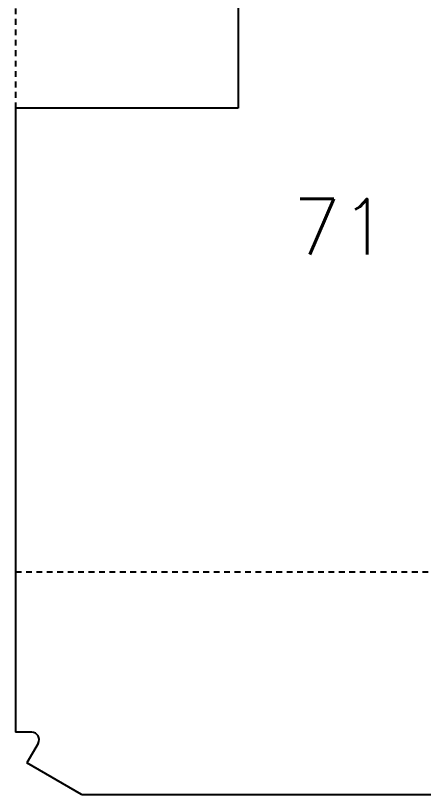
# Model space of a CAD drawing. Extents: x -1061 to -782, y -21 to 162.
# Drawn here: x -1060.12 to -1051.32, y 21.26 to 38.06 of the extents above; entities that cross this region are included whole.
import ezdxf

# ---------------------------------------------------------------- set-up
doc = ezdxf.new("R2010")
doc.units = 0
doc.header["$LTSCALE"] = 0.5
doc.linetypes.add('HIDDEN', pattern=[0.375, 0.25, -0.125])
for name, color, linetype in [('B', 5, 'Continuous'), ('HITACHI', 40, 'HIDDEN'), ('NOTES', 7, 'Continuous')]:
    doc.layers.add(name, color=color, linetype=linetype)
doc.styles.get("Standard").update_dxf_attribs({"font": 'ROMANS.SHX'})

msp = doc.modelspace()

# ---------------------------------------------------------------- linework, layer by layer
at = {"layer": 'B'}
for p, q in [((-1055.321914785951, 61.66247844067425), (-1055.321914785951, 36.06247844067411)), ((-1060.121914785951, 36.06247844067434), (-1060.121914785951, 22.60359844067421)), ((-1055.321914785951, 36.06247844067411), (-1060.121914785951, 36.06247844067434)), ((-1058.699514785951, 21.26247844067439), (-954.6394732736336, 21.26247844067439))]:
    msp.add_line(p, q, dxfattribs=at)
at = {"layer": 'B', "ltscale": 0.2}
for p, q in [((-1059.77376025548, 22.60359844067421), (-1060.121914785951, 22.60359844067421)), ((-1059.77376025548, 22.60359844067421), (-1060.121914785951, 22.60359844067421)), ((-1059.635196190873, 22.36359844067442), (-1059.878074785951, 21.94292037393029)), ((-1058.699514785951, 21.26247844067439), (-1059.878074785951, 21.94292037393052))]:
    msp.add_line(p, q, dxfattribs=at)
msp.add_arc((-1059.77376025548, 22.44359844067435), 0.16, 330.0000000000084, 90, dxfattribs=at)
at = {"layer": 'HITACHI'}
for p, q in [((-1060.121914785951, 141.2624784406744), (-1060.121914785951, 26.06247844067434)), ((-1060.121914785951, 26.06247844067434), (-954.322726300141, 26.06247844067434))]:
    msp.add_line(p, q, dxfattribs=at)

# ---------------------------------------------------------------- texts
at = {"layer": 'NOTES', "insert": (-1054.134073587388, 34.10512583116315), "char_height": 1.2, "attachment_point": 1}
msp.add_mtext_dynamic_manual_height_columns('71', width=46.88815191224739, gutter_width=1, heights=[0], dxfattribs=at)

doc.saveas('drawing.dxf')
